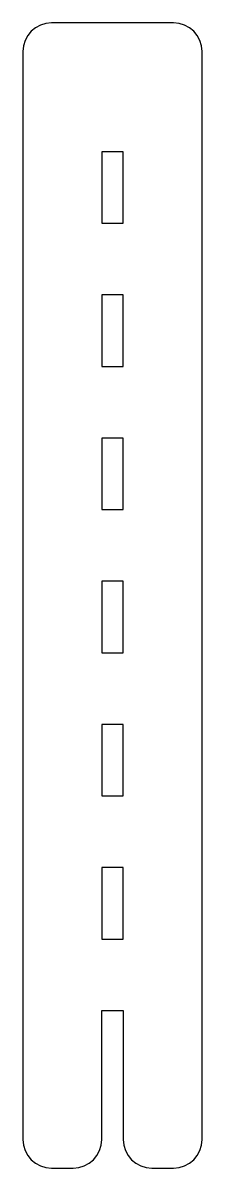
# Model space of a CAD drawing. Header units: millimetres. Extents: x 0 to 125, y 0 to 800.
import ezdxf

# ---------------------------------------------------------------- set-up
doc = ezdxf.new("R2010")
doc.units = ezdxf.units.MM

msp = doc.modelspace()

# ---------------------------------------------------------------- linework, layer by layer
at = {"color": 7, "linetype": 'Continuous', "lineweight": 25}
for p, q in [((105, 800), (20, 800)), ((0, 780), (0, 20)), ((125, 20), (125, 780)), ((55, 710), (55, 660)), ((70, 710), (55, 710)), ((70, 660), (70, 710)), ((55, 660), (70, 660)), ((55, 610), (55, 560)), ((70, 610), (55, 610)), ((70, 560), (70, 610)), ((55, 560), (70, 560)), ((55, 510), (55, 460)), ((70, 510), (55, 510)), ((70, 460), (70, 510)), ((55, 460), (70, 460)), ((55, 410), (55, 360)), ((70, 410), (55, 410)), ((70, 360), (70, 410)), ((55, 360), (70, 360)), ((55, 310), (55, 260)), ((70, 310), (55, 310)), ((70, 260), (70, 310)), ((55, 260), (70, 260)), ((55, 210), (55, 160)), ((70, 210), (55, 210)), ((70, 160), (70, 210)), ((55, 160), (70, 160)), ((55, 20), (55, 110)), ((55, 110), (70, 110)), ((70, 110), (70, 20)), ((20, 0), (35, 0)), ((90, 0), (105, 0))]:
    msp.add_line(p, q, dxfattribs=at)
for centre, start, end in [((20, 780), 90, 180), ((105, 780), 0, 90), ((20, 20), 180, 270), ((35, 20), 270, 0), ((90, 20), 180, 270), ((105, 20), 270, 0)]:
    msp.add_arc(centre, 20, start, end, dxfattribs=at)

doc.saveas('drawing.dxf')
